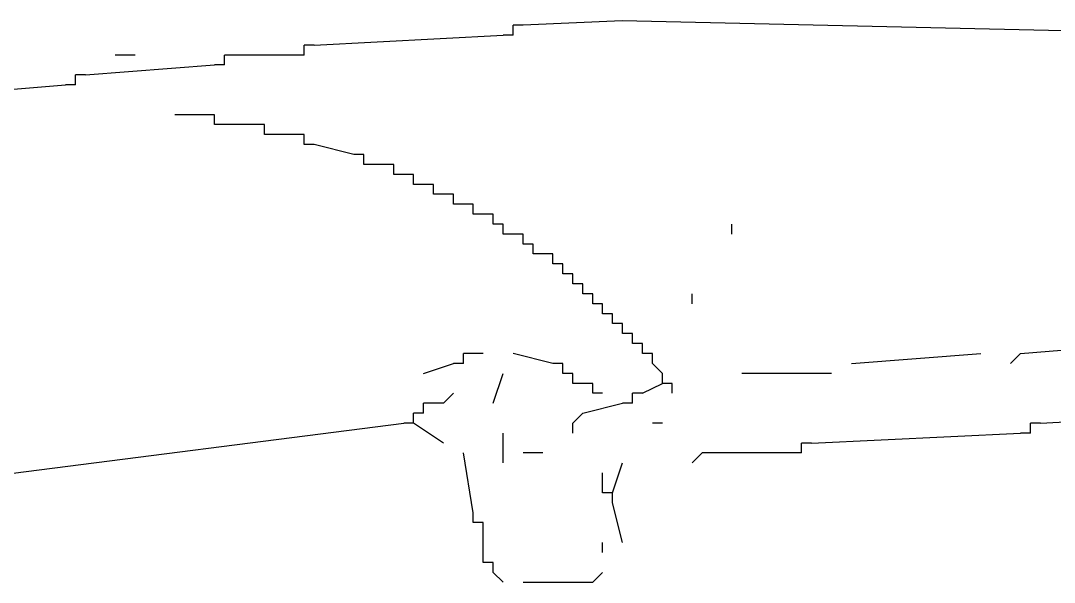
# Model space of a CAD drawing. Extents: x 0.03 to 8.61, y 0.04 to 5.34.
# Drawn here: x 1.978 to 2.705, y 4.942 to 5.337 of the extents above; entities that cross this region are included whole.
import ezdxf

# ---------------------------------------------------------------- set-up
doc = ezdxf.new("R2010")
doc.units = 0

msp = doc.modelspace()

# ---------------------------------------------------------------- linework, layer by layer
at = {"color": 7, "linetype": 'CONTINUOUS'}
for p, q in [((2.331, 5.334), (2.324, 5.334)), ((2.324, 5.327), (2.324, 5.334)), ((2.40071, 5.33716), (2.331, 5.334)), ((2.72354, 5.32969), (2.40071, 5.33716)), ((2.184, 5.32), (2.317, 5.327)), ((2.324, 5.327), (2.317, 5.327)), ((2.184, 5.32), (2.177, 5.32)), ((2.177, 5.313), (2.177, 5.32)), ((2.058, 5.313), (2.044, 5.313)), ((2.128, 5.313), (2.121, 5.313)), ((2.121, 5.306), (2.121, 5.313)), ((2.17, 5.313), (2.128, 5.313)), ((2.177, 5.313), (2.17, 5.313)), ((2.023, 5.299), (2.114, 5.306)), ((2.121, 5.306), (2.114, 5.306)), ((2.023, 5.299), (2.016, 5.299)), ((2.016, 5.292), (2.016, 5.299)), ((1.68, 5.264), (2.009, 5.292)), ((2.016, 5.292), (2.009, 5.292)), ((2.107, 5.271), (2.086, 5.271)), ((2.121, 5.264), (2.114, 5.264)), ((2.142, 5.264), (2.121, 5.264)), ((2.261, 5.222), (2.254, 5.222)), ((2.275, 5.215), (2.268, 5.215)), ((2.289, 5.208), (2.282, 5.208)), ((2.303, 5.201), (2.296, 5.201)), ((2.317, 5.194), (2.31, 5.194)), ((2.324, 5.187), (2.317, 5.187)), ((2.338, 5.18), (2.331, 5.18)), ((2.345, 5.173), (2.338, 5.173)), ((2.366, 5.159), (2.359, 5.159)), ((2.373, 5.152), (2.366, 5.152)), ((2.373, 5.145), (2.373, 5.152)), ((2.38, 5.145), (2.373, 5.145)), ((2.38, 5.138), (2.38, 5.145)), ((2.387, 5.138), (2.38, 5.138)), ((2.387, 5.131), (2.387, 5.138)), ((2.394, 5.131), (2.387, 5.131)), ((2.394, 5.124), (2.394, 5.131)), ((2.401, 5.124), (2.394, 5.124)), ((2.401, 5.117), (2.401, 5.124)), ((2.408, 5.117), (2.401, 5.117)), ((2.408, 5.11), (2.408, 5.117)), ((2.681, 5.103), (2.849, 5.117)), ((2.415, 5.11), (2.408, 5.11)), ((2.415, 5.103), (2.415, 5.11)), ((2.296, 5.103), (2.289, 5.103)), ((2.289, 5.096), (2.289, 5.103)), ((2.303, 5.103), (2.296, 5.103)), ((2.352, 5.096), (2.324, 5.103)), ((2.422, 5.103), (2.415, 5.103)), ((2.562, 5.096), (2.653, 5.103)), ((2.674, 5.096), (2.681, 5.103)), ((2.261, 5.089), (2.282, 5.096)), ((2.289, 5.096), (2.282, 5.096)), ((2.359, 5.096), (2.352, 5.096)), ((2.359, 5.089), (2.359, 5.096)), ((2.429, 5.089), (2.422, 5.096)), ((2.31, 5.068), (2.317, 5.089)), ((2.366, 5.089), (2.359, 5.089)), ((2.366, 5.082), (2.366, 5.089)), ((2.429, 5.082), (2.429, 5.089)), ((2.548, 5.089), (2.485, 5.089)), ((2.373, 5.082), (2.366, 5.082)), ((2.38, 5.082), (2.373, 5.082)), ((2.38, 5.075), (2.38, 5.082)), ((2.415, 5.075), (2.429, 5.082)), ((2.436, 5.082), (2.429, 5.082)), ((2.436, 5.075), (2.436, 5.082)), ((2.275, 5.068), (2.282, 5.075)), ((2.387, 5.075), (2.38, 5.075)), ((2.415, 5.075), (2.408, 5.075)), ((2.408, 5.068), (2.408, 5.075)), ((2.695, 5.054), (3.115, 5.075)), ((2.268, 5.068), (2.261, 5.068)), ((2.261, 5.061), (2.261, 5.068)), ((2.275, 5.068), (2.268, 5.068)), ((2.373, 5.061), (2.401, 5.068)), ((2.408, 5.068), (2.401, 5.068)), ((2.261, 5.061), (2.254, 5.061)), ((2.254, 5.054), (2.254, 5.061)), ((1.918, 5.012), (2.247, 5.054)), ((2.254, 5.054), (2.247, 5.054)), ((2.275, 5.04), (2.254, 5.054)), ((2.429, 5.054), (2.422, 5.054)), ((2.688, 5.047), (2.688, 5.054)), ((2.527, 5.033), (2.527, 5.04)), ((2.527, 5.033), (2.52, 5.033)), ((2.296, 4.984), (2.296, 4.991)), ((2.303, 4.984), (2.296, 4.984)), ((2.303, 4.977), (2.303, 4.984)), ((2.303, 4.963), (2.303, 4.977)), ((2.303, 4.956), (2.303, 4.963)), ((2.31, 4.956), (2.303, 4.956)), ((2.31, 4.949), (2.31, 4.956))]:
    msp.add_line(p, q, dxfattribs=at)
at = {"color": 8, "linetype": 'CONTINUOUS'}
for p, q in [((2.114, 5.271), (2.107, 5.271)), ((2.114, 5.264), (2.114, 5.271)), ((2.149, 5.257), (2.149, 5.264)), ((2.156, 5.257), (2.149, 5.257)), ((2.184, 5.25), (2.177, 5.25)), ((2.226, 5.236), (2.219, 5.236)), ((2.247, 5.229), (2.24, 5.229)), ((2.268, 5.222), (2.261, 5.222)), ((2.268, 5.215), (2.268, 5.222)), ((2.282, 5.215), (2.275, 5.215)), ((2.282, 5.208), (2.282, 5.215)), ((2.296, 5.208), (2.289, 5.208)), ((2.296, 5.201), (2.296, 5.208)), ((2.317, 5.187), (2.317, 5.194)), ((2.331, 5.187), (2.324, 5.187)), ((2.331, 5.18), (2.331, 5.187)), ((2.338, 5.173), (2.338, 5.18)), ((2.359, 5.166), (2.352, 5.166)), ((2.359, 5.159), (2.359, 5.166)), ((2.366, 5.152), (2.366, 5.159)), ((2.422, 5.096), (2.422, 5.103)), ((2.366, 5.047), (2.366, 5.054)), ((2.317, 5.026), (2.317, 5.047)), ((2.345, 5.033), (2.331, 5.033)), ((2.387, 4.963), (2.387, 4.97))]:
    msp.add_line(p, q, dxfattribs=at)
at = {"color": 12, "linetype": 'CONTINUOUS'}
for p, q in [((2.149, 5.264), (2.142, 5.264)), ((2.17, 5.257), (2.156, 5.257)), ((2.177, 5.257), (2.17, 5.257)), ((2.177, 5.25), (2.177, 5.257)), ((2.212, 5.243), (2.184, 5.25)), ((2.219, 5.243), (2.212, 5.243)), ((2.219, 5.236), (2.219, 5.243)), ((2.233, 5.236), (2.226, 5.236)), ((2.24, 5.236), (2.233, 5.236)), ((2.24, 5.229), (2.24, 5.236)), ((2.254, 5.229), (2.247, 5.229)), ((2.254, 5.222), (2.254, 5.229)), ((2.31, 5.201), (2.303, 5.201)), ((2.31, 5.194), (2.31, 5.201)), ((2.352, 5.173), (2.345, 5.173)), ((2.352, 5.166), (2.352, 5.173)), ((2.366, 5.054), (2.373, 5.061)), ((2.387, 5.005), (2.387, 5.012)), ((2.394, 5.005), (2.387, 5.005)), ((2.394, 4.998), (2.394, 5.005)), ((2.401, 4.97), (2.394, 4.998))]:
    msp.add_line(p, q, dxfattribs=at)
at = {"color": 5, "linetype": 'CONTINUOUS'}
for p, q in [((2.478, 5.187), (2.478, 5.194)), ((2.695, 5.054), (2.688, 5.054)), ((2.534, 5.04), (2.681, 5.047)), ((2.534, 5.04), (2.527, 5.04)), ((2.45, 5.026), (2.457, 5.033)), ((2.52, 5.033), (2.457, 5.033))]:
    msp.add_line(p, q, dxfattribs=at)
at = {"color": 3, "linetype": 'CONTINUOUS'}
for p, q in [((2.45, 5.138), (2.45, 5.145)), ((2.688, 5.047), (2.681, 5.047)), ((2.296, 4.991), (2.289, 5.033)), ((2.394, 5.005), (2.401, 5.026)), ((2.317, 4.942), (2.31, 4.949)), ((2.331, 4.942), (2.38, 4.942))]:
    msp.add_line(p, q, dxfattribs=at)
at = {"color": 1, "linetype": 'CONTINUOUS'}
for p, q in [((2.387, 5.012), (2.387, 5.019)), ((2.38, 4.942), (2.387, 4.949))]:
    msp.add_line(p, q, dxfattribs=at)

doc.saveas('drawing.dxf')
